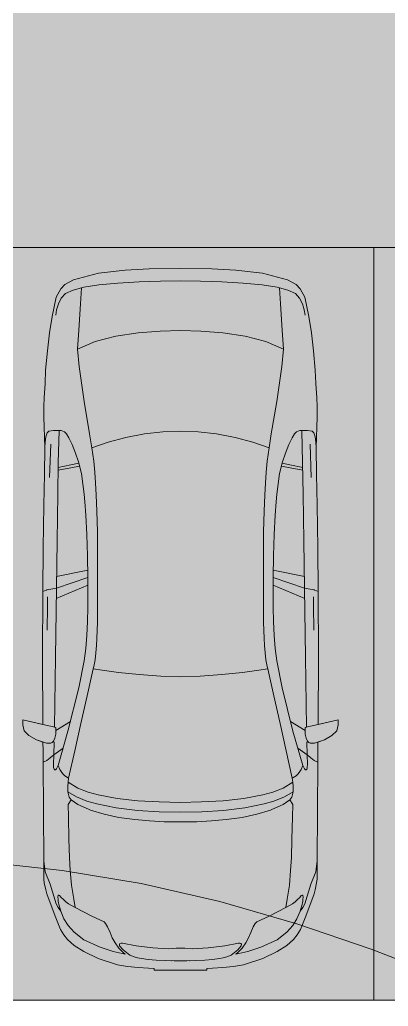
# Model space of a CAD drawing. Header units: millimetres. Extents: x 132836 to 1862386, y -330276 to -143438.
# Drawn here: x 223184 to 225633, y -270728 to -264173 of the extents above; entities that cross this region are included whole.
import ezdxf

# ---------------------------------------------------------------- set-up
doc = ezdxf.new("R2010")
doc.units = ezdxf.units.MM
doc.header["$MEASUREMENT"] = 0
for name, color, linetype in [('Extérieur - Environnement', 7, 'Continuous'), ('Nouveau_CN_01_00', 7, 'Continuous'), ('Structure - Murs extérieurs', 7, 'Continuous')]:
    doc.layers.add(name, color=color, linetype=linetype)

msp = doc.modelspace()

# ---------------------------------------------------------------- hatches: boundary and pattern name
at = {"linetype": 'Continuous', "lineweight": 0, "true_color": 0x6f6f6f}
h = msp.add_hatch(color=8, dxfattribs=at)
h.paths.add_polyline_path([(141848.442, -275935.042), (141848.442, -295062.571), (269220.821, -293826.868), (269220.821, -270902.734), (268763.049, -270902.734), (254213.6, -271040.575), (254213.6, -163437.635), (153156.2, -163437.635), (153156.2, -271040.575), (153182.962, -271040.57), (153183.146, -272000.514, -0.40942736), (149183.681, -275935.042)])
h.paths.add_polyline_path([(158435.584, -260639.953), (155145.584, -260639.953), (155145.584, -248364.953), (155145.584, -243089.974), (155145.584, -242189.974), (158435.584, -242189.974)], flags=0)
h.paths.add_polyline_path([(196775.042, -260810.571), (196775.042, -222495.57), (186955.542, -222495.57), (186955.542, -218295.57), (196754.55, -218295.57), (196754.55, -208495.57), (196754.55, -204495.57), (193355.542, -204495.57), (193355.542, -201780.57), (193355.542, -195161.535), (195576.034, -195161.535), (195576.034, -189810.571), (217850.068, -189810.571), (217850.068, -262266.885), (245610.045, -262266.885), (245610.045, -253395.571), (245626.034, -253395.571), (246426.034, -253395.571), (247826.034, -253395.571), (247826.034, -248005.571), (247826.034, -246605.571), (245626.034, -246605.571), (245610.045, -246605.571), (245610.045, -171995.57), (212806.28, -171995.57), (161503.433, -171995.57), (161503.433, -193810.571), (161503.433, -230015.57), (161503.433, -260810.571)], flags=0)
h.paths.add_polyline_path([(162737.042, -269433.913, -0.09031866), (162858.773, -268727.623, -0.20144873), (163912.639, -267592.74, -0.10421145), (164718.006, -267415.055), (165317.979, -267409.371, -0.10404461), (166125.354, -267571.244, -0.23825546), (167284.257, -268953.318, -0.05518862), (167336.836, -269390.334), (167338.931, -269611.438), (167351.046, -270890.267), (167092.583, -271892.761, -0.26794919), (165370.083, -272909.124), (164770.11, -272914.808, -0.19371746), (163379.252, -272370.185, -0.07056876), (163028.663, -271931.262, -0.1316525), (162751.253, -270933.845)], flags=0)
h.paths.add_polyline_path([(173316.986, -273599.031), (173316.986, -273452.052), (173330.488, -267377.824, -0.3805567), (175316.986, -265609.826), (175394.714, -265609.826), (175394.714, -270609.826), (190394.714, -270609.826), (190394.714, -265609.826), (195356.191, -265609.826, -0.41421356), (196856.191, -267109.826), (196856.191, -273660.699, -0.34550161), (195137.285, -275433.432), (175327.752, -275599.002, -0.4157911)], flags=0)
h.paths.add_polyline_path([(205510.093, -271504.083, -0.13447393), (205230.948, -270484.937), (205230.948, -268984.937, -0.41421356), (207230.948, -266984.937), (207830.948, -266984.937, -0.41421356), (209830.948, -268984.937), (209830.948, -270484.937, -0.12882035), (209574.03, -271465.581, -0.27093629), (207830.948, -272484.937), (207230.948, -272484.937, -0.26498)], flags=0)
h.paths.add_polyline_path([(217862.687, -273329.325), (217869.949, -267730.336, -0.09856151), (218100.718, -266943.721), (218117.681, -266951.545, -0.258849), (219955.479, -265605.827), (219953.141, -265587.294), (220637.569, -265587.294), (220637.569, -265687.294), (220637.569, -270687.294), (250537.569, -270687.294), (250537.569, -265687.294), (252208.004, -265687.294), (254186.294, -265687.294), (254186.294, -267687.294), (254186.294, -271062.255, 0.00134576), (254186.323, -271073.021), (254197.209, -273095.233, -0.41421356), (252208.004, -275105.97), (243484.534, -275105.97, -0.00518896), (243431.438, -275116.103), (235447.992, -275196.191), (220071.012, -275253.24, -0.38655333), (217873.089, -273475.385, -0.02518922)], flags=0)

# ---------------------------------------------------------------- linework, layer by layer
at = {"color": 9, "linetype": 'Continuous', "lineweight": 5}
msp.add_lwpolyline([(217873.089, -273475.385, 0.38655333), (220071.012, -275253.24), (235447.992, -275196.191), (243431.438, -275116.103, 0.00518896), (243484.534, -275105.97), (252208.004, -275105.97, 0.41421356), (254197.209, -273095.233), (254186.323, -271073.021, -0.00134576), (254186.294, -271062.255), (254186.294, -267687.294), (254186.294, -265687.294), (252208.004, -265687.294), (250537.569, -265687.294), (250537.569, -270687.294), (220637.569, -270687.294), (220637.569, -265687.294), (220637.569, -265587.294), (219953.141, -265587.294), (219955.479, -265605.827, 0.258849), (218117.681, -266951.545), (218100.718, -266943.721, 0.09856151), (217869.949, -267730.336), (217862.687, -273329.325, 0.02518922)], format="xyb", close=True, dxfattribs=at)
at = {"color": 255, "linetype": 'Continuous', "lineweight": 5, "flags": 128}
for points in [[(225537.569, -265687.294), (223037.569, -265687.294)], [(225537.569, -265687.294), (225537.569, -270687.294)], [(228037.569, -265687.294), (225537.569, -265687.294)], [(225537.569, -270687.294), (228037.569, -270687.294)]]:
    msp.add_lwpolyline(points, dxfattribs=at)
at = {"layer": 'Extérieur - Environnement', "color": 7, "linetype": 'Continuous', "lineweight": 13}
for p, q in [((223707.877, -265858.076), (223540.853, -265900.703)), ((223540.853, -265900.703), (223707.877, -265858.076)), ((223884.817, -265837.164), (223707.877, -265858.076)), ((223707.877, -265858.076), (223884.817, -265837.164)), ((224044.946, -265828.356), (223884.817, -265837.164)), ((223884.817, -265837.164), (224044.946, -265828.356)), ((224252.389, -265825.764), (224044.946, -265828.356)), ((224044.946, -265828.356), (224252.389, -265825.764)), ((224459.832, -265828.356), (224252.389, -265825.764)), ((224459.832, -265828.356), (224252.389, -265825.764)), ((224619.961, -265837.164), (224459.832, -265828.356)), ((224619.961, -265837.164), (224459.832, -265828.356)), ((224796.901, -265858.076), (224619.961, -265837.164)), ((224796.901, -265858.076), (224619.961, -265837.164)), ((224963.925, -265900.703), (224796.901, -265858.076)), ((224963.925, -265900.703), (224796.901, -265858.076)), ((223483.257, -265932.912), (223456.395, -265961.821)), ((223456.395, -265961.821), (223483.257, -265932.912)), ((223540.853, -265900.703), (223483.257, -265932.912)), ((223483.257, -265932.912), (223540.853, -265900.703)), ((223610.627, -265950.545), (223708.944, -265935.102)), ((223708.926, -265935.105), (223836.154, -265922.562)), ((223836.154, -265922.562), (223976.713, -265914.145)), ((223976.713, -265914.145), (224119.262, -265909.477)), ((224119.262, -265909.477), (224252.389, -265908.163)), ((224385.516, -265909.477), (224252.389, -265908.163)), ((224528.065, -265914.145), (224385.516, -265909.477)), ((224668.624, -265922.562), (224528.065, -265914.145)), ((224795.852, -265935.105), (224668.624, -265922.562)), ((224894.151, -265950.545), (224795.834, -265935.102)), ((225021.521, -265932.912), (224963.925, -265900.703)), ((225021.521, -265932.912), (224963.925, -265900.703)), ((225048.383, -265961.821), (225021.521, -265932.912)), ((225048.383, -265961.821), (225021.521, -265932.912)), ((223456.395, -265961.821), (223425.744, -266016.54)), ((223425.744, -266016.54), (223456.395, -265961.821)), ((223460.404, -266022.127), (223489.025, -265991.939)), ((223489.025, -265991.939), (223538.703, -265969.4)), ((223610.627, -265950.545), (223538.703, -265969.4)), ((223594.662, -265954.731), (223587.53, -266059.811)), ((224894.151, -265950.545), (224966.075, -265969.4)), ((224910.116, -265954.731), (224917.248, -266059.811)), ((225015.753, -265991.939), (224966.075, -265969.4)), ((225044.374, -266022.127), (225015.753, -265991.939)), ((225079.034, -266016.54), (225048.383, -265961.821)), ((225079.034, -266016.54), (225048.383, -265961.821)), ((223425.744, -266016.54), (223398.848, -266145.59)), ((223398.848, -266145.59), (223425.744, -266016.54)), ((223429.261, -266101.535), (223441.542, -266060.723)), ((223441.542, -266060.723), (223460.404, -266022.127)), ((223587.53, -266059.811), (223576.634, -266235.469)), ((224917.248, -266059.811), (224928.144, -266235.469)), ((225063.236, -266060.723), (225044.374, -266022.127)), ((225075.517, -266101.535), (225063.236, -266060.723)), ((225105.93, -266145.59), (225079.034, -266016.54)), ((225105.93, -266145.59), (225079.034, -266016.54)), ((223422.864, -266135.297), (223429.261, -266101.535)), ((225081.914, -266135.297), (225075.517, -266101.535)), ((223398.848, -266145.59), (223381.554, -266254.371)), ((223398.848, -266145.59), (223381.554, -266254.371)), ((225123.224, -266254.371), (225105.93, -266145.59)), ((225105.93, -266145.59), (225123.224, -266254.371)), ((223381.555, -266254.36), (223367.732, -266372.439)), ((223381.555, -266254.36), (223367.732, -266372.439)), ((223381.554, -266254.371), (223381.555, -266254.36)), ((223576.634, -266235.469), (223568.343, -266361.049)), ((223823.551, -266275.57), (223685.731, -266310.612)), ((223971.107, -266253.728), (223823.551, -266275.57)), ((224117.636, -266242.406), (223971.107, -266253.728)), ((224252.389, -266238.96), (224117.636, -266242.406)), ((224252.389, -266238.96), (224387.142, -266242.406)), ((224387.142, -266242.406), (224533.671, -266253.728)), ((224533.671, -266253.728), (224681.227, -266275.57)), ((224681.227, -266275.57), (224819.047, -266310.612)), ((224928.144, -266235.469), (224936.435, -266361.049)), ((225123.222, -266254.36), (225137.046, -266372.439)), ((225137.046, -266372.439), (225123.224, -266254.371)), ((223685.731, -266310.612), (223568.41, -266361.74)), ((224819.047, -266310.612), (224936.367, -266361.74)), ((223367.732, -266372.439), (223356.209, -266500.926)), ((223356.209, -266500.926), (223367.732, -266372.439)), ((223568.343, -266361.049), (223579.684, -266476.985)), ((224936.435, -266361.049), (224925.094, -266476.985)), ((225148.569, -266500.926), (225137.046, -266372.439)), ((225148.569, -266500.926), (225137.046, -266372.439)), ((223356.209, -266500.926), (223352.413, -266589.935)), ((223352.413, -266589.935), (223356.209, -266500.926)), ((223579.684, -266476.985), (223612.483, -266709.08)), ((224925.094, -266476.985), (224892.295, -266709.08)), ((225152.365, -266589.935), (225148.569, -266500.926)), ((225152.365, -266589.935), (225148.569, -266500.926)), ((223352.413, -266589.935), (223345.988, -266685.688)), ((223345.988, -266685.688), (223352.413, -266589.935)), ((225158.789, -266685.688), (225152.365, -266589.935)), ((225158.789, -266685.688), (225152.365, -266589.935)), ((223345.988, -266685.688), (223344.224, -266743.57)), ((223344.224, -266743.57), (223345.988, -266685.688)), ((223612.483, -266709.08), (223648.655, -266924.692)), ((224892.295, -266709.08), (224856.123, -266924.692)), ((225160.554, -266743.57), (225158.789, -266685.688)), ((225160.554, -266743.57), (225158.789, -266685.688)), ((223344.224, -266743.57), (223344.179, -266812.144)), ((223344.224, -266743.57), (223344.179, -266812.144)), ((225160.599, -266812.144), (225160.554, -266743.57)), ((225160.554, -266743.57), (225160.599, -266812.144)), ((223344.179, -266812.144), (223351.44, -267015.116)), ((223351.44, -267015.116), (223344.179, -266812.144)), ((225153.338, -267015.116), (225160.599, -266812.144)), ((225153.338, -267015.116), (225160.599, -266812.144)), ((223365.432, -266917.174), (223357.027, -266945.179)), ((223378.133, -266906.682), (223365.432, -266917.174)), ((223409.111, -266901.909), (223378.133, -266906.682)), ((223459.725, -266903.116), (223409.111, -266901.909)), ((223440.519, -267118.034), (223446.343, -266902.797)), ((223482.199, -266910.293), (223459.725, -266903.116)), ((223495.198, -266925.468), (223482.199, -266910.293)), ((223510.092, -266951.662), (223495.198, -266925.468)), ((223648.655, -266924.692), (223663.869, -267017.735)), ((224012.171, -266925.666), (223889.416, -266948.269)), ((224134.854, -266911.78), (224012.171, -266925.666)), ((224252.389, -266907.061), (224134.854, -266911.78)), ((224252.389, -266907.061), (224369.924, -266911.78)), ((224369.924, -266911.78), (224492.607, -266925.666)), ((224492.607, -266925.666), (224615.362, -266948.269)), ((224856.123, -266924.692), (224840.909, -267017.735)), ((224994.686, -266951.662), (225009.58, -266925.468)), ((225009.58, -266925.468), (225022.578, -266910.293)), ((225022.578, -266910.293), (225045.053, -266903.116)), ((225045.053, -266903.116), (225095.667, -266901.909)), ((225064.259, -267118.034), (225058.435, -266902.797)), ((225095.667, -266901.909), (225126.645, -266906.682)), ((225126.645, -266906.682), (225139.346, -266917.174)), ((225139.346, -266917.174), (225147.75, -266945.179)), ((223352.713, -266976.682), (223351.44, -267015.116)), ((223357.027, -266945.179), (223352.713, -266976.682)), ((223390.107, -266993.88), (223382.69, -267214.66)), ((223531.496, -266995.684), (223510.092, -266951.662)), ((223554.911, -267052.956), (223531.496, -266995.684)), ((223771.566, -266979.133), (223663.869, -267017.735)), ((223889.416, -266948.269), (223771.566, -266979.133)), ((224615.362, -266948.269), (224733.212, -266979.133)), ((224733.212, -266979.133), (224840.909, -267017.735)), ((224949.867, -267052.956), (224973.282, -266995.684)), ((224973.282, -266995.684), (224994.686, -266951.662)), ((225114.671, -266993.88), (225122.088, -267214.66)), ((225147.75, -266945.179), (225152.065, -266976.682)), ((225152.065, -266976.682), (225153.338, -267015.116)), ((223351.44, -267015.116), (223349.227, -267195.422)), ((223349.227, -267195.422), (223351.44, -267015.116)), ((223574.24, -267109.617), (223554.911, -267052.956)), ((223663.869, -267017.735), (223675.54, -267105.162)), ((224840.909, -267017.735), (224829.238, -267105.162)), ((224930.538, -267109.617), (224949.867, -267052.956)), ((225155.551, -267195.422), (225153.338, -267015.116)), ((225155.551, -267195.422), (225153.338, -267015.116)), ((223437.587, -267325.351), (223440.519, -267118.034)), ((223524.487, -267130.537), (223576.967, -267120.345)), ((223594.075, -267187.636), (223574.24, -267109.617)), ((223675.539, -267105.146), (223682.232, -267178.67)), ((224829.239, -267105.146), (224822.546, -267178.67)), ((224910.703, -267187.636), (224930.538, -267109.617)), ((224980.291, -267130.537), (224927.81, -267120.345)), ((225067.191, -267325.351), (225064.259, -267118.034)), ((223439.826, -267167.062), (223524.214, -267149.83)), ((223440.099, -267147.769), (223524.487, -267130.537)), ((223524.214, -267149.83), (223581.629, -267138.68)), ((223605.484, -267275.127), (223594.075, -267187.636)), ((223682.231, -267178.656), (223687.197, -267253.131)), ((224822.547, -267178.656), (224817.581, -267253.131)), ((224899.294, -267275.127), (224910.703, -267187.636)), ((224980.564, -267149.83), (224923.149, -267138.68)), ((225064.679, -267147.769), (224980.291, -267130.537)), ((225064.952, -267167.062), (224980.564, -267149.83)), ((223349.227, -267195.422), (223344.877, -267398.632)), ((223349.227, -267195.422), (223344.877, -267398.632)), ((223687.197, -267253.127), (223691.601, -267329.924)), ((224817.581, -267253.127), (224813.177, -267329.924)), ((225159.901, -267398.632), (225155.551, -267195.422)), ((225155.551, -267195.422), (225159.901, -267398.632)), ((223611.33, -267324.705), (223605.484, -267275.127)), ((223616.424, -267376.543), (223611.33, -267324.705)), ((224888.354, -267376.543), (224893.448, -267324.705)), ((224893.448, -267324.705), (224899.294, -267275.127)), ((223432.626, -267636.148), (223437.587, -267325.351)), ((223622.661, -267464.557), (223616.424, -267376.543)), ((223691.6, -267329.914), (223696.366, -267438.034)), ((224813.178, -267329.914), (224808.412, -267438.034)), ((224882.116, -267464.557), (224888.354, -267376.543)), ((225072.151, -267636.148), (225067.191, -267325.351)), ((223344.877, -267398.632), (223340.092, -267681.866)), ((223344.877, -267398.632), (223340.092, -267681.866)), ((223696.366, -267438.031), (223700.336, -267575.552)), ((224808.412, -267438.031), (224804.441, -267575.552)), ((225164.686, -267681.866), (225159.901, -267398.632)), ((225159.901, -267398.632), (225164.686, -267681.866)), ((223629.049, -267592.686), (223622.661, -267464.557)), ((224875.729, -267592.686), (224882.116, -267464.557)), ((223700.336, -267575.552), (223700.375, -268178.518)), ((224804.441, -267575.552), (224804.403, -268178.518)), ((223427.666, -267950.448), (223432.626, -267636.148)), ((223634.049, -267735.926), (223629.049, -267592.686)), ((224870.729, -267735.926), (224875.729, -267592.686)), ((225077.112, -267950.448), (225072.151, -267636.148)), ((223340.092, -267681.866), (223337.573, -267973.113)), ((223340.092, -267681.866), (223337.573, -267973.113)), ((225167.205, -267973.113), (225164.686, -267681.866)), ((225164.686, -267681.866), (225167.205, -267973.113)), ((223636.472, -267879.457), (223634.049, -267735.926)), ((224868.306, -267879.457), (224870.729, -267735.926)), ((223428.882, -267873.372), (223635.654, -267831.01)), ((225075.895, -267873.372), (224869.124, -267831.01)), ((223636.472, -267879.457), (223427.683, -267949.357)), ((223637.01, -268077.471), (223636.472, -267879.457)), ((224867.768, -268077.471), (224868.306, -267879.457)), ((224868.306, -267879.457), (225077.095, -267949.357)), ((223337.573, -267973.113), (223335.605, -268405.992)), ((223335.605, -268405.992), (223337.573, -267973.113)), ((223337.573, -267973.113), (223359.282, -267963.349)), ((223359.282, -267963.349), (223361.238, -267962.783)), ((223361.238, -267962.783), (223364.496, -267962.088)), ((223364.496, -267962.088), (223390.409, -267957.432)), ((223390.409, -267957.432), (223427.666, -267950.448)), ((223427.666, -267950.448), (223421.227, -268407.601)), ((223426.694, -268019.427), (223636.612, -267931.001)), ((225078.083, -268019.427), (224868.166, -267931.001)), ((225077.112, -267950.448), (225083.551, -268407.601)), ((225114.369, -267957.432), (225077.112, -267950.448)), ((225140.282, -267962.088), (225114.369, -267957.432)), ((225143.54, -267962.783), (225140.282, -267962.088)), ((225145.496, -267963.349), (225143.54, -267962.783)), ((225167.205, -267973.113), (225145.496, -267963.349)), ((225169.173, -268405.992), (225167.205, -267973.113)), ((225169.173, -268405.992), (225167.205, -267973.113)), ((223367.468, -268008.036), (223368.967, -268069.3)), ((225137.31, -268008.036), (225135.811, -268069.3)), ((223368.967, -268069.3), (223366.39, -268228.63)), ((223633.859, -268171.56), (223637.01, -268077.471)), ((224870.919, -268171.56), (224867.768, -268077.471)), ((225135.811, -268069.3), (225138.388, -268228.63)), ((223629.665, -268264.184), (223633.859, -268171.56)), ((224875.113, -268264.184), (224870.919, -268171.56)), ((223700.375, -268178.518), (223696.538, -268282.803)), ((224804.403, -268178.518), (224808.24, -268282.803)), ((223623.565, -268350.336), (223629.665, -268264.184)), ((223696.539, -268282.796), (223694.005, -268331.972)), ((224808.239, -268282.796), (224810.773, -268331.972)), ((224881.212, -268350.336), (224875.113, -268264.184)), ((223612.419, -268433.588), (223623.565, -268350.336)), ((223694.005, -268331.956), (223690.207, -268379.107)), ((224810.773, -268331.956), (224814.571, -268379.107)), ((224892.358, -268433.588), (224881.212, -268350.336)), ((223335.605, -268405.992), (223338.083, -268855.376)), ((223338.083, -268855.376), (223335.605, -268405.992)), ((223421.228, -268407.601), (223414.78, -268873.649)), ((223577.003, -268612.975), (223612.419, -268433.588)), ((223684.386, -268425.327), (223675.955, -268470.695)), ((223690.209, -268379.084), (223684.386, -268425.327)), ((224814.569, -268379.084), (224820.392, -268425.327)), ((224820.392, -268425.327), (224828.823, -268470.695)), ((224927.775, -268612.975), (224892.358, -268433.588)), ((225083.55, -268407.601), (225089.998, -268873.649)), ((225166.695, -268855.376), (225169.173, -268405.992)), ((225166.695, -268855.376), (225169.173, -268405.992)), ((223672.655, -268485.5), (223632.497, -268665.461)), ((223672.655, -268485.5), (223675.734, -268471.184)), ((223672.655, -268485.5), (223731.626, -268495.563)), ((223675.734, -268471.184), (223676.041, -268470.505)), ((223731.626, -268495.563), (223840.242, -268509.721)), ((224773.152, -268495.563), (224664.536, -268509.721)), ((224832.123, -268485.5), (224773.152, -268495.563)), ((224829.044, -268471.184), (224828.737, -268470.505)), ((224832.123, -268485.5), (224829.044, -268471.184)), ((224832.123, -268485.5), (224872.281, -268665.461)), ((223840.242, -268509.721), (223977.327, -268524.319)), ((223977.327, -268524.319), (224121.771, -268535.706)), ((224121.771, -268535.706), (224252.389, -268540.229)), ((224383.007, -268535.706), (224252.389, -268540.229)), ((224527.451, -268524.319), (224383.007, -268535.706)), ((224664.536, -268509.721), (224527.451, -268524.319)), ((223504.803, -268900.718), (223577.003, -268612.975)), ((224999.975, -268900.718), (224927.775, -268612.975)), ((223632.497, -268665.461), (223590.317, -268850.052)), ((224872.281, -268665.461), (224914.461, -268850.052)), ((223338.083, -268855.376), (223204.711, -268824.575)), ((223204.711, -268824.575), (223204.711, -268858.864)), ((223204.711, -268824.575), (223376.746, -268864.305)), ((223204.711, -268824.575), (223204.711, -268858.864)), ((225300.067, -268824.575), (225128.032, -268864.305)), ((225300.067, -268824.575), (225166.695, -268855.376)), ((225300.067, -268858.864), (225300.067, -268824.575)), ((225300.067, -268824.575), (225300.067, -268858.864)), ((223204.711, -268858.864), (223213.571, -268896.996)), ((223213.571, -268896.996), (223204.711, -268858.864)), ((223213.571, -268896.996), (223245.43, -268928.955)), ((223245.43, -268928.955), (223213.571, -268896.996)), ((223376.746, -268864.305), (223399.875, -268869.809)), ((223399.875, -268869.809), (223423.996, -268876.024)), ((223521.177, -268835.461), (223423.996, -268895.945)), ((223423.996, -268876.024), (223423.996, -268921.171)), ((223590.317, -268850.052), (223549.167, -269030.342)), ((224914.461, -268850.052), (224955.611, -269030.342)), ((224983.6, -268835.461), (225080.782, -268895.945)), ((225104.903, -268869.809), (225080.782, -268876.024)), ((225080.782, -268876.024), (225080.782, -268921.171)), ((225128.032, -268864.305), (225104.903, -268869.809)), ((225259.348, -268928.955), (225291.207, -268896.996)), ((225259.348, -268928.955), (225291.207, -268896.996)), ((225291.207, -268896.996), (225300.067, -268858.864)), ((225291.207, -268896.996), (225300.067, -268858.864)), ((223245.43, -268928.955), (223295.97, -268958.446)), ((223295.97, -268958.446), (223245.43, -268928.955)), ((223295.97, -268958.446), (223338.483, -268972.665)), ((223361.945, -268980.512), (223295.97, -268958.446)), ((223417.984, -268947.698), (223408.176, -268967.805)), ((223423.996, -268921.171), (223417.984, -268947.698)), ((223504.803, -268900.718), (223439.389, -269127.825)), ((224999.975, -268900.718), (225065.389, -269127.825)), ((225080.782, -268921.171), (225086.794, -268947.698)), ((225086.794, -268947.698), (225096.602, -268967.805)), ((225142.833, -268980.512), (225208.808, -268958.446)), ((225166.295, -268972.665), (225208.808, -268958.446)), ((225208.808, -268958.446), (225259.348, -268928.955)), ((225208.808, -268958.446), (225259.348, -268928.955)), ((223338.483, -268972.665), (223338.741, -269028.074)), ((223338.741, -269028.074), (223338.483, -268972.665)), ((223338.741, -269028.074), (223339.793, -269106.124)), ((223338.741, -269028.074), (223339.793, -269106.124)), ((223389.929, -268980.446), (223361.945, -268980.512)), ((223400.101, -268975.338), (223389.929, -268980.446)), ((223408.176, -268967.805), (223400.101, -268975.338)), ((223413.053, -268973.482), (223405.849, -268969.976)), ((223413.053, -268973.482), (223410.085, -269058.02)), ((223472.233, -269013.798), (223410.085, -269058.02)), ((225032.545, -269013.798), (225094.693, -269058.02)), ((225091.725, -268973.482), (225098.929, -268969.976)), ((225091.725, -268973.482), (225094.693, -269058.02)), ((225096.602, -268967.805), (225104.677, -268975.338)), ((225104.677, -268975.338), (225114.849, -268980.446)), ((225114.849, -268980.446), (225142.833, -268980.512)), ((225164.985, -269106.124), (225166.037, -269028.074)), ((225166.037, -269028.074), (225164.985, -269106.124)), ((225166.037, -269028.074), (225166.295, -268972.665)), ((225166.037, -269028.074), (225166.295, -268972.665)), ((223363.628, -269094.519), (223339.793, -269106.124)), ((223385.224, -269078.043), (223363.628, -269094.519)), ((223410.085, -269058.02), (223385.224, -269078.043)), ((223410.085, -269058.02), (223408.251, -269119.394)), ((223549.167, -269030.342), (223509.002, -269213.352)), ((224955.611, -269030.342), (224995.776, -269213.352)), ((225094.693, -269058.02), (225119.554, -269078.043)), ((225094.693, -269058.02), (225096.527, -269119.394)), ((225119.554, -269078.043), (225141.15, -269094.519)), ((225141.15, -269094.519), (225164.985, -269106.124)), ((223339.793, -269106.124), (223343.944, -269761.281)), ((223339.793, -269106.124), (223343.944, -269761.281)), ((223408.251, -269119.394), (223409.53, -269142.411)), ((223409.53, -269142.411), (223410.567, -269148.165)), ((223410.567, -269148.165), (223413.49, -269153.829)), ((223416.951, -269156.902), (223413.49, -269153.829)), ((223420.7, -269156.936), (223416.951, -269156.902)), ((223424.596, -269154.389), (223420.7, -269156.936)), ((223424.596, -269154.389), (223427.688, -269150.029)), ((223427.688, -269150.029), (223432.035, -269141.742)), ((223432.041, -269141.742), (223439.389, -269127.825)), ((223439.389, -269127.825), (223450.835, -269154.267)), ((223450.835, -269154.267), (223464.178, -269175.776)), ((225053.943, -269154.267), (225040.6, -269175.776)), ((225065.389, -269127.825), (225053.943, -269154.267)), ((225072.737, -269141.742), (225065.389, -269127.825)), ((225077.09, -269150.029), (225072.743, -269141.742)), ((225080.182, -269154.389), (225077.09, -269150.029)), ((225080.182, -269154.389), (225084.078, -269156.936)), ((225084.078, -269156.936), (225087.827, -269156.902)), ((225087.827, -269156.902), (225091.288, -269153.829)), ((225094.211, -269148.165), (225091.288, -269153.829)), ((225095.248, -269142.411), (225094.211, -269148.165)), ((225096.527, -269119.394), (225095.248, -269142.411)), ((225160.834, -269761.281), (225164.985, -269106.124)), ((225164.985, -269106.124), (225160.834, -269761.281)), ((223464.178, -269175.776), (223473.375, -269186.973)), ((223473.375, -269186.973), (223483.094, -269197.411)), ((223483.094, -269197.411), (223509.002, -269213.352)), ((223509.002, -269213.352), (223505.712, -269238.276)), ((223509.016, -269213.352), (223509.002, -269213.352)), ((224995.762, -269213.352), (224995.776, -269213.352)), ((225021.684, -269197.411), (224995.776, -269213.352)), ((224995.776, -269213.352), (224999.066, -269238.276)), ((225031.403, -269186.973), (225021.684, -269197.411)), ((225040.6, -269175.776), (225031.403, -269186.973)), ((223505.712, -269238.276), (223503.569, -269268.704)), ((223503.569, -269268.704), (223504.349, -269304.066)), ((223570.526, -269278.711), (223505.712, -269238.276)), ((223639.281, -269304.966), (223570.522, -269278.71)), ((224865.496, -269304.966), (224934.256, -269278.71)), ((224934.252, -269278.711), (224999.066, -269238.276)), ((224999.066, -269238.276), (225001.209, -269268.704)), ((225001.209, -269268.704), (225000.429, -269304.066)), ((223560.727, -269337.286), (223504.349, -269304.066)), ((223504.349, -269304.066), (223512.677, -269337.784)), ((223512.677, -269337.784), (223512.703, -269337.799)), ((223525.992, -269357.141), (223512.677, -269337.784)), ((223630.93, -269364.909), (223560.727, -269337.286)), ((223704.417, -269323.678), (223639.275, -269304.965)), ((223830.71, -269347.1), (223704.412, -269323.677)), ((223968.853, -269362.462), (223830.71, -269347.1)), ((224535.925, -269362.462), (224674.068, -269347.1)), ((224674.068, -269347.1), (224800.366, -269323.677)), ((224800.36, -269323.678), (224865.503, -269304.965)), ((224873.848, -269364.909), (224944.051, -269337.286)), ((224944.051, -269337.286), (225000.429, -269304.066)), ((224978.785, -269357.141), (224992.101, -269337.784)), ((224992.101, -269337.784), (224992.075, -269337.799)), ((225000.429, -269304.066), (224992.101, -269337.784)), ((223525.992, -269357.141), (223506.462, -269387.53)), ((223506.462, -269387.53), (223508.641, -269470.882)), ((223525.998, -269357.181), (223525.992, -269357.141)), ((223525.998, -269357.181), (223570.601, -269386.898)), ((223570.601, -269386.898), (223640.48, -269419.474)), ((223696.577, -269383.674), (223630.93, -269364.909)), ((223640.48, -269419.474), (223653.541, -269424.336)), ((223825.019, -269409.223), (223696.577, -269383.674)), ((223965.701, -269426.562), (223825.019, -269409.223)), ((224111.783, -269370.864), (223968.851, -269362.461)), ((224252.418, -269373.424), (224111.781, -269370.863)), ((224252.36, -269373.424), (224392.997, -269370.863)), ((224392.995, -269370.864), (224535.927, -269362.461)), ((224539.077, -269426.562), (224679.759, -269409.223)), ((224679.759, -269409.223), (224808.201, -269383.674)), ((224808.201, -269383.674), (224873.848, -269364.909)), ((224864.298, -269419.474), (224851.237, -269424.336)), ((224934.177, -269386.898), (224864.298, -269419.474)), ((224978.78, -269357.181), (224934.177, -269386.898)), ((224978.78, -269357.181), (224978.785, -269357.141)), ((224978.785, -269357.141), (224998.316, -269387.53)), ((224998.316, -269387.53), (224996.137, -269470.882)), ((223508.639, -269470.819), (223511.285, -269617.644)), ((223508.642, -269470.865), (223508.642, -269470.882)), ((223653.541, -269424.336), (223744.081, -269452.15)), ((223744.081, -269452.15), (223843.129, -269473.079)), ((223843.129, -269473.079), (223948.036, -269487.903)), ((223948.036, -269487.903), (224045.998, -269496.699)), ((224110.485, -269436.38), (223965.701, -269426.562)), ((224252.389, -269439.488), (224110.485, -269436.38)), ((224252.389, -269439.488), (224394.293, -269436.38)), ((224394.293, -269436.38), (224539.077, -269426.562)), ((224556.742, -269487.903), (224458.78, -269496.699)), ((224661.649, -269473.079), (224556.742, -269487.903)), ((224760.696, -269452.15), (224661.649, -269473.079)), ((224851.237, -269424.336), (224760.696, -269452.15)), ((224996.139, -269470.819), (224993.493, -269617.644)), ((224996.136, -269470.865), (224996.136, -269470.882)), ((224045.998, -269496.699), (224144.57, -269501.675)), ((224144.57, -269501.675), (224252.395, -269503.419)), ((224360.208, -269501.675), (224252.382, -269503.419)), ((224458.78, -269496.699), (224360.208, -269501.675)), ((223511.285, -269617.644), (223515.577, -269739.103)), ((224993.493, -269617.644), (224989.201, -269739.103)), ((223515.577, -269739.103), (223520.114, -269825.642)), ((224989.201, -269739.103), (224984.664, -269825.642)), ((223343.944, -269761.281), (223343.861, -269812.104)), ((223343.944, -269761.281), (223343.861, -269812.104)), ((223343.861, -269812.104), (223343.971, -269850.175)), ((223343.861, -269812.104), (223343.971, -269850.175)), ((223343.944, -269761.281), (223353.787, -269834.646)), ((225160.834, -269761.281), (225150.991, -269834.646)), ((225160.807, -269850.175), (225160.917, -269812.104)), ((225160.917, -269812.104), (225160.807, -269850.175)), ((225160.917, -269812.104), (225160.834, -269761.281)), ((225160.834, -269761.281), (225160.917, -269812.104)), ((223343.971, -269850.175), (223344.498, -269883.286)), ((223343.971, -269850.175), (223344.498, -269883.286)), ((223353.787, -269834.646), (223385.312, -269917.011)), ((223364.901, -269863.685), (223364.953, -269864.697)), ((223520.112, -269825.621), (223528.893, -269922.935)), ((223528.893, -269922.935), (223520.142, -269825.642)), ((224984.666, -269825.621), (224975.885, -269922.935)), ((224975.885, -269922.935), (224984.636, -269825.642)), ((225150.991, -269834.646), (225119.466, -269917.011)), ((225139.876, -269863.685), (225139.825, -269864.697)), ((225160.28, -269883.286), (225160.807, -269850.175)), ((225160.807, -269850.175), (225160.28, -269883.286)), ((223344.498, -269883.286), (223347.299, -269907.43)), ((223344.498, -269883.286), (223347.299, -269907.43)), ((223347.299, -269907.43), (223357.696, -269954.786)), ((223357.696, -269954.786), (223347.299, -269907.43)), ((223385.312, -269917.011), (223426.913, -270046.609)), ((223528.893, -269922.935), (223542.515, -270016.18)), ((224975.885, -269922.935), (224962.263, -270016.18)), ((225119.466, -269917.011), (225077.865, -270046.609)), ((225147.082, -269954.786), (225157.479, -269907.43)), ((225147.082, -269954.786), (225157.479, -269907.43)), ((225157.479, -269907.43), (225160.28, -269883.286)), ((225160.28, -269883.286), (225157.479, -269907.43)), ((223357.696, -269954.786), (223364.711, -269980.291)), ((223364.711, -269980.291), (223357.696, -269954.786)), ((223364.711, -269980.291), (223418.529, -270130.226)), ((223418.529, -270130.226), (223364.711, -269980.291)), ((223439.918, -269991.066), (223437.185, -270002.769)), ((223437.185, -270002.769), (223438.498, -270015.863)), ((223444.371, -269989.8), (223439.918, -269991.066)), ((223449.259, -269991.957), (223444.371, -269989.8)), ((223460.198, -270006.248), (223449.259, -269991.957)), ((223473.82, -270019.786), (223460.198, -270006.248)), ((225030.958, -270019.786), (225044.58, -270006.248)), ((225044.58, -270006.248), (225055.519, -269991.957)), ((225055.519, -269991.957), (225060.407, -269989.8)), ((225060.407, -269989.8), (225064.86, -269991.066)), ((225064.86, -269991.066), (225067.593, -270002.769)), ((225067.593, -270002.769), (225066.28, -270015.863)), ((225086.249, -270130.226), (225140.067, -269980.291)), ((225086.249, -270130.226), (225140.067, -269980.291)), ((225140.067, -269980.291), (225147.082, -269954.786)), ((225140.067, -269980.291), (225147.082, -269954.786)), ((223439.25, -270072.924), (223426.913, -270046.609)), ((223438.498, -270015.863), (223439.445, -270030.793)), ((223449.693, -270087.473), (223439.25, -270072.924)), ((223439.445, -270030.793), (223445.351, -270061.6)), ((223445.351, -270061.6), (223451.697, -270081.4)), ((223490.893, -270034.588), (223473.82, -270019.786)), ((223508.835, -270047.873), (223490.893, -270034.588)), ((223552.791, -270072.418), (223508.835, -270047.873)), ((223542.511, -270016.157), (223552.791, -270072.418)), ((223662.206, -270128.798), (223552.791, -270072.418)), ((224842.572, -270128.798), (224951.987, -270072.418)), ((224962.267, -270016.157), (224951.987, -270072.418)), ((224951.987, -270072.418), (224995.943, -270047.873)), ((224995.943, -270047.873), (225013.884, -270034.588)), ((225013.884, -270034.588), (225030.958, -270019.786)), ((225059.427, -270061.6), (225053.081, -270081.4)), ((225055.085, -270087.473), (225065.528, -270072.924)), ((225065.333, -270030.793), (225059.427, -270061.6)), ((225066.28, -270015.863), (225065.333, -270030.793)), ((225065.528, -270072.924), (225077.865, -270046.609)), ((223418.529, -270130.226), (223455.768, -270217.2)), ((223455.768, -270217.2), (223418.529, -270130.226)), ((223457.019, -270096.772), (223449.693, -270087.473)), ((223451.697, -270081.4), (223457.019, -270096.772)), ((223478.203, -270147.072), (223457.019, -270096.772)), ((223745.642, -270167.904), (223662.206, -270128.798)), ((224759.135, -270167.904), (224842.572, -270128.798)), ((225026.575, -270147.072), (225047.759, -270096.772)), ((225053.081, -270081.4), (225047.759, -270096.772)), ((225047.759, -270096.772), (225055.085, -270087.473)), ((225049.01, -270217.2), (225086.249, -270130.226)), ((225049.01, -270217.2), (225086.249, -270130.226)), ((223505.418, -270191.422), (223478.203, -270147.072)), ((223545.736, -270236.78), (223505.418, -270191.422)), ((223755.031, -270178.323), (223745.642, -270167.904)), ((223768.212, -270201.019), (223755.031, -270178.323)), ((223784.352, -270238.748), (223768.199, -270200.996)), ((224720.426, -270238.748), (224736.579, -270200.996)), ((224736.566, -270201.019), (224749.746, -270178.323)), ((224749.746, -270178.323), (224759.135, -270167.904)), ((224959.042, -270236.78), (224999.36, -270191.422)), ((224999.36, -270191.422), (225026.575, -270147.072)), ((223455.768, -270217.2), (223476.313, -270252.572)), ((223455.768, -270217.2), (223476.313, -270252.572)), ((223476.313, -270252.572), (223500.491, -270283.992)), ((223476.313, -270252.572), (223500.491, -270283.992)), ((223610.062, -270287.509), (223545.736, -270236.78)), ((223799.42, -270273.148), (223784.352, -270238.748)), ((223817.202, -270306.15), (223799.42, -270273.148)), ((224687.576, -270306.15), (224705.358, -270273.148)), ((224705.358, -270273.148), (224720.426, -270238.748)), ((224894.716, -270287.509), (224959.042, -270236.78)), ((225004.287, -270283.992), (225028.465, -270252.572)), ((225028.465, -270252.572), (225004.287, -270283.992)), ((225028.465, -270252.572), (225049.01, -270217.2)), ((225049.01, -270217.2), (225028.465, -270252.572)), ((223500.491, -270283.992), (223545.519, -270325.3)), ((223500.491, -270283.992), (223545.519, -270325.3)), ((223545.519, -270325.3), (223609.236, -270364.897)), ((223545.519, -270325.3), (223609.236, -270364.897)), ((223610.062, -270287.509), (223718.096, -270334.551)), ((223718.096, -270334.551), (223805.327, -270364.687)), ((223842.947, -270342.487), (223817.202, -270306.15)), ((223847.913, -270315.683), (223850.357, -270311.79)), ((223848.061, -270326.509), (223847.913, -270315.683)), ((223871.12, -270353.332), (223848.061, -270326.509)), ((223850.357, -270311.79), (223857.603, -270308.145)), ((223857.603, -270308.145), (223866.516, -270307.893)), ((223866.516, -270307.893), (223957.383, -270326.346)), ((223957.383, -270326.346), (224068.408, -270340.803)), ((224547.395, -270326.346), (224436.37, -270340.803)), ((224638.262, -270307.893), (224547.395, -270326.346)), ((224633.658, -270353.332), (224656.717, -270326.509)), ((224647.175, -270308.145), (224638.262, -270307.893)), ((224654.421, -270311.79), (224647.175, -270308.145)), ((224656.865, -270315.683), (224654.421, -270311.79)), ((224656.717, -270326.509), (224656.865, -270315.683)), ((224661.83, -270342.487), (224687.576, -270306.15)), ((224786.682, -270334.551), (224699.451, -270364.687)), ((224894.716, -270287.509), (224786.682, -270334.551)), ((224895.542, -270364.897), (224959.259, -270325.3)), ((224959.259, -270325.3), (224895.542, -270364.897)), ((224959.259, -270325.3), (225004.287, -270283.992)), ((225004.287, -270283.992), (224959.259, -270325.3)), ((223609.236, -270364.897), (223706.031, -270411.682)), ((223609.236, -270364.897), (223706.031, -270411.682)), ((223885.574, -270382.581), (223805.327, -270364.687)), ((223868.817, -270367.761), (223842.947, -270342.487)), ((223885.574, -270382.581), (223868.817, -270367.761)), ((223915.881, -270388.521), (223871.12, -270353.332)), ((223944.04, -270400.674), (223915.881, -270388.521)), ((223944.04, -270400.674), (223967.608, -270406.754)), ((224068.408, -270340.803), (224171.545, -270347.688)), ((224222.667, -270343.014), (224171.545, -270347.688)), ((224222.667, -270343.014), (224253.204, -270343.014)), ((224282.111, -270343.014), (224251.574, -270343.014)), ((224282.111, -270343.014), (224333.233, -270347.688)), ((224436.37, -270340.803), (224333.233, -270347.688)), ((224560.738, -270400.674), (224537.17, -270406.754)), ((224560.738, -270400.674), (224588.897, -270388.521)), ((224588.897, -270388.521), (224633.658, -270353.332)), ((224619.204, -270382.581), (224699.451, -270364.687)), ((224619.204, -270382.581), (224635.961, -270367.761)), ((224635.961, -270367.761), (224661.83, -270342.487)), ((224798.747, -270411.682), (224895.542, -270364.897)), ((224895.542, -270364.897), (224798.747, -270411.682)), ((223706.031, -270411.682), (223833.52, -270453.32)), ((223833.52, -270453.32), (223706.031, -270411.682)), ((223833.52, -270453.32), (223899.76, -270464.898)), ((223899.76, -270464.898), (223833.52, -270453.32)), ((223899.76, -270464.898), (223971.379, -270471.45)), ((223971.379, -270471.45), (223899.76, -270464.898)), ((223967.604, -270406.753), (223993.601, -270411.739)), ((223993.589, -270411.737), (224038.506, -270417.696)), ((224038.506, -270417.696), (224090.399, -270421.621)), ((224209.788, -270426.56), (224090.399, -270421.621)), ((224191.255, -270425.927), (224191.896, -270425.927)), ((224252.401, -270426.22), (224209.788, -270426.56)), ((224252.377, -270426.22), (224294.99, -270426.56)), ((224294.99, -270426.56), (224414.379, -270421.621)), ((224313.523, -270425.927), (224312.882, -270425.927)), ((224466.272, -270417.696), (224414.379, -270421.621)), ((224511.189, -270411.737), (224466.272, -270417.696)), ((224537.174, -270406.753), (224511.177, -270411.739)), ((224533.399, -270471.45), (224605.018, -270464.898)), ((224533.399, -270471.45), (224605.018, -270464.898)), ((224605.018, -270464.898), (224671.258, -270453.32)), ((224605.018, -270464.898), (224671.258, -270453.32)), ((224671.258, -270453.32), (224798.747, -270411.682)), ((224671.258, -270453.32), (224798.747, -270411.682)), ((223971.379, -270471.45), (224039.366, -270475.543)), ((224039.366, -270475.543), (223971.379, -270471.45)), ((224039.366, -270475.543), (224076.627, -270476.634)), ((224076.627, -270476.634), (224039.366, -270475.543)), ((224076.627, -270476.634), (224076.627, -270487.463)), ((224076.627, -270487.463), (224076.627, -270476.634)), ((224076.627, -270487.463), (224428.151, -270487.463)), ((224076.627, -270487.463), (224252.389, -270487.463)), ((224428.151, -270487.463), (224252.389, -270487.463)), ((224428.151, -270476.634), (224465.412, -270475.543)), ((224428.151, -270476.634), (224465.412, -270475.543)), ((224428.151, -270487.463), (224428.151, -270476.634)), ((224428.151, -270487.463), (224428.151, -270476.634)), ((224465.412, -270475.543), (224533.399, -270471.45)), ((224465.412, -270475.543), (224533.399, -270471.45))]:
    msp.add_line(p, q, dxfattribs=at)
at = {"layer": 'Nouveau_CN_01_00', "color": 8, "linetype": 'Continuous', "lineweight": 5, "flags": 128}
msp.add_lwpolyline([(222940.891, -269767.913), (223465.663, -269826.312), (223991.899, -269911.677), (224514.322, -270031.211), (225025.831, -270179.489), (225518.87, -270347.923), (225985.882, -270527.93), (226419.31, -270710.925), (226811.598, -270888.322)], dxfattribs=at)
at = {"layer": 'Structure - Murs extérieurs', "color": 7, "linetype": 'Continuous', "lineweight": 5, "flags": 128}
msp.add_lwpolyline([(254087.357, -265587.294), (250537.569, -265587.294), (250437.569, -265587.294), (250437.569, -265687.294), (250437.569, -270687.292), (220637.569, -270687.292), (220637.569, -265687.294), (220637.569, -265587.294), (220537.569, -265587.294), (219953.141, -265587.294, 0.25972716), (218021.387, -267116.457, 0.0985618), (217861.309, -267920.633), (217861.309, -273253.269, 0.41578544), (219972.573, -275353.239), (252109.564, -275205.969, 0.41421921)], format="xyb", dxfattribs=at)
at = {"layer": 'Structure - Murs extérieurs', "color": 7, "linetype": 'Continuous', "lineweight": 5}
msp.add_lwpolyline([(250437.569, -270687.292), (220637.569, -270687.292)], dxfattribs=at)

doc.saveas('drawing.dxf')
